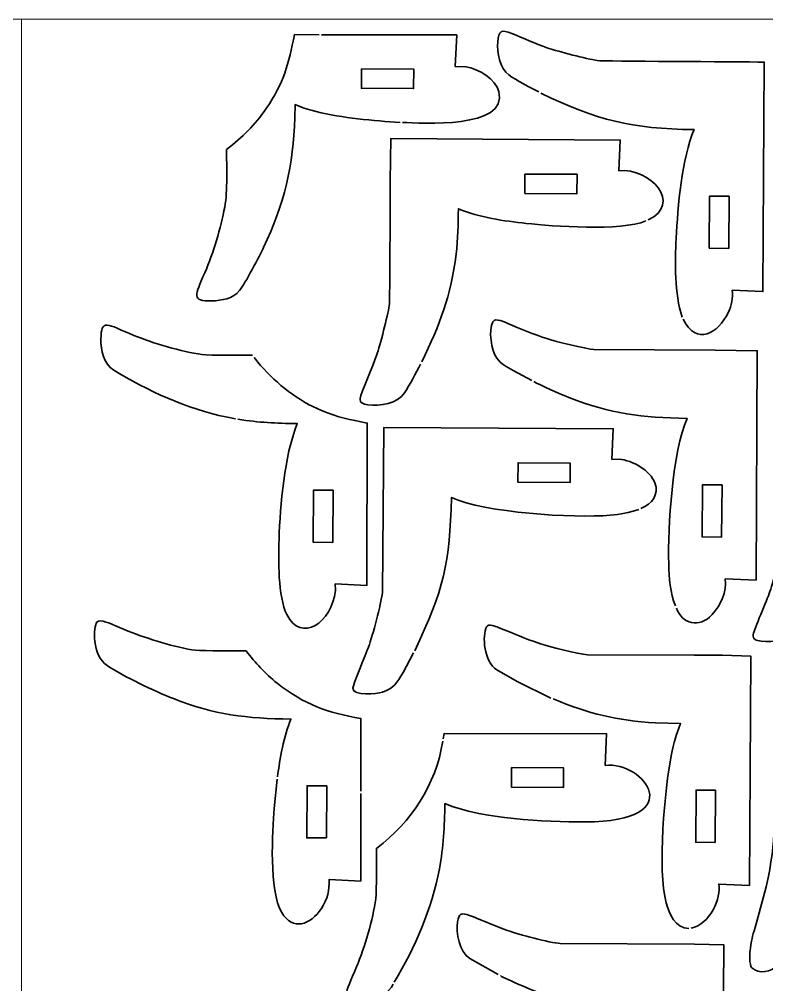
# Model space of a CAD drawing. Header units: millimetres. Extents: x -5 to 375, y 132 to 712.
# Drawn here: x 184.7 to 280.4, y 588 to 711.5 of the extents above; entities that cross this region are included whole.
import ezdxf

# ---------------------------------------------------------------- set-up
doc = ezdxf.new("R2010")
doc.units = ezdxf.units.MM
doc.header["$MEASUREMENT"] = 0
doc.layers.add('Camada 1', color=7, linetype='Continuous')

msp = doc.modelspace()

# ---------------------------------------------------------------- linework, layer by layer
at = {"layer": 'Camada 1', "color": 3, "lineweight": 20}
for points in [[(185.0124, 711.5124), (185.0124, 711.5124), (185.0124, 421.5125), (185.0124, 421.5125), (185.0124, 421.5125), (185.0124, 421.5125), (-4.9877, 421.5125), (-4.9877, 421.5125), (-4.9877, 421.5125), (-4.9877, 421.5125), (-4.9877, 711.5124), (-4.9877, 711.5124), (-4.9877, 711.5124), (-4.9877, 711.5124), (185.0124, 711.5124), (185.0124, 711.5124)], [(185.0124, 711.5124), (185.0124, 711.5124), (185.0124, 421.5125), (185.0124, 421.5125), (185.0124, 421.5125), (185.0124, 421.5125), (375.0125, 421.5125), (375.0125, 421.5125), (375.0125, 421.5125), (375.0125, 421.5125), (375.0125, 711.5124), (375.0125, 711.5124), (375.0125, 711.5124), (375.0125, 711.5124), (185.0124, 711.5124), (185.0124, 711.5124)]]:
    msp.add_open_spline(points, degree=3, knots=[0, 0, 0, 0, 0.2, 0.2, 0.2, 0.2, 0.4, 0.4, 0.4, 0.4, 0.6, 0.6, 0.6, 0.6, 1, 1, 1, 1], dxfattribs=at)
at = {"layer": 'Camada 1', "color": 5, "lineweight": 35}
for points, knots in [([(223.0874, 709.5376), (223.0874, 709.5376), (219.9374, 709.5626), (219.9374, 709.5626), (219.9374, 709.5626), (219.2127, 705.8058), (218.5568, 703.3422), (216.3374, 700.1126), (216.3374, 700.1126), (214.8347, 697.9259), (213.3158, 696.4539), (211.2374, 694.8376), (211.2374, 694.8376), (211.2538, 692.7157), (211.4039, 689.5942), (211.0124, 687.4876), (211.0124, 687.4876), (210.5169, 684.8211), (209.5525, 681.5531), (208.4624, 679.0626), (208.4624, 679.0626), (207.1645, 676.0969), (206.7042, 675.4626), (209.3625, 675.4626), (209.3625, 675.4626), (210.6328, 675.5097), (212.0596, 675.754), (212.9125, 676.7876), (212.9125, 676.7876), (213.5737, 677.5888), (215.5252, 681.3482), (215.9874, 682.3126), (215.9874, 682.3126), (218.5812, 687.725), (219.8391, 692.9098), (219.9874, 698.9126), (219.9874, 698.9126), (219.9874, 698.9126), (220.0124, 700.5876), (220.0124, 700.5876), (220.0124, 700.5876), (221.249, 700.1068), (221.3647, 700.0508), (222.7124, 699.7126), (222.7124, 699.7126), (226.0277, 698.8807), (230.0579, 698.5202), (233.4624, 698.3126)], [0, 0, 0, 0, 0.07692308, 0.07692308, 0.07692308, 0.07692308, 0.15384615, 0.15384615, 0.15384615, 0.15384615, 0.23076923, 0.23076923, 0.23076923, 0.23076923, 0.30769231, 0.30769231, 0.30769231, 0.30769231, 0.38461538, 0.38461538, 0.38461538, 0.38461538, 0.46153846, 0.46153846, 0.46153846, 0.46153846, 0.53846154, 0.53846154, 0.53846154, 0.53846154, 0.61538462, 0.61538462, 0.61538462, 0.61538462, 0.69230769, 0.69230769, 0.69230769, 0.69230769, 0.76923077, 0.76923077, 0.76923077, 0.76923077, 0.84615385, 0.84615385, 0.84615385, 0.84615385, 1, 1, 1, 1]), ([(233.7625, 698.3126), (236.1003, 698.2063), (247.3115, 697.4617), (246.1124, 702.2626), (246.1124, 702.2626), (245.7224, 703.824), (243.4673, 705.1888), (241.8875, 705.4376), (241.8875, 705.4376), (241.8875, 705.4376), (240.5125, 705.4626), (240.5125, 705.4626), (240.5125, 705.4626), (240.5125, 705.4626), (240.7125, 709.5126), (240.7125, 709.5126), (240.7125, 709.5126), (240.7125, 709.5126), (223.3874, 709.5376), (223.3874, 709.5376)], [0, 0, 0, 0, 0.16666667, 0.16666667, 0.16666667, 0.16666667, 0.33333333, 0.33333333, 0.33333333, 0.33333333, 0.5, 0.5, 0.5, 0.5, 0.66666667, 0.66666667, 0.66666667, 0.66666667, 1, 1, 1, 1]), ([(269.6875, 673.1126), (271.4138, 669.6567), (274.1878, 671.334), (275.4375, 673.9626), (275.4375, 673.9626), (275.8976, 674.9304), (276.0797, 675.811), (275.9624, 676.8626), (275.9624, 676.8626), (275.9624, 676.8626), (279.8874, 676.6626), (279.8874, 676.6626), (279.8874, 676.6626), (279.8874, 676.6626), (280.0624, 706.0376), (280.0624, 706.0376), (280.0624, 706.0376), (276.5201, 706.0848), (259.4056, 706.1232), (258.6874, 706.2376), (258.6874, 706.2376), (257.342, 706.452), (253.7713, 707.3589), (252.3624, 707.8376), (252.3624, 707.8376), (250.5837, 708.4419), (249.3315, 709.0948), (247.7374, 709.7126), (247.7374, 709.7126), (246.3531, 710.2491), (246.1093, 710.0423), (245.9624, 708.6376), (245.9624, 708.6376), (245.8212, 707.288), (246.2531, 705.2348), (247.3874, 704.3876), (247.3874, 704.3876), (248.2917, 703.7122), (250.1525, 702.7549), (251.2125, 702.2126)], [0, 0, 0, 0, 0.09090909, 0.09090909, 0.09090909, 0.09090909, 0.18181818, 0.18181818, 0.18181818, 0.18181818, 0.27272727, 0.27272727, 0.27272727, 0.27272727, 0.36363636, 0.36363636, 0.36363636, 0.36363636, 0.45454545, 0.45454545, 0.45454545, 0.45454545, 0.54545455, 0.54545455, 0.54545455, 0.54545455, 0.63636364, 0.63636364, 0.63636364, 0.63636364, 0.72727273, 0.72727273, 0.72727273, 0.72727273, 0.81818182, 0.81818182, 0.81818182, 0.81818182, 1, 1, 1, 1]), ([(251.4624, 702.0626), (258.7181, 698.552), (263.0264, 697.5116), (271.0875, 697.3876), (271.0875, 697.3876), (269.5065, 693.7758), (269.0028, 687.4581), (268.7874, 683.5126), (268.7874, 683.5126), (268.6146, 680.3488), (268.5495, 676.4262), (269.5624, 673.3876)], [0, 0, 0, 0, 0.25, 0.25, 0.25, 0.25, 0.5, 0.5, 0.5, 0.5, 1, 1, 1, 1]), ([(265.1874, 685.8376), (269.654, 687.8672), (265.5055, 692.5445), (261.4374, 692.1376), (261.4374, 692.1376), (261.4374, 692.1376), (261.6374, 696.0626), (261.6374, 696.0626), (261.6374, 696.0626), (261.6374, 696.0626), (232.2624, 696.2376), (232.2624, 696.2376), (232.2624, 696.2376), (232.2624, 696.2376), (232.1875, 690.8126), (232.1875, 690.8126), (232.1875, 690.8126), (232.1683, 688.7557), (232.1905, 675.6792), (232.0624, 674.8376), (232.0624, 674.8376), (231.8727, 673.5915), (230.9006, 669.8225), (230.4374, 668.4626), (230.4374, 668.4626), (230.034, 667.2782), (228.42, 663.6577), (228.3374, 662.9876), (228.3374, 662.9876), (228.2653, 662.4025), (228.6968, 662.2827), (229.3374, 662.1876), (229.3374, 662.1876), (230.8565, 661.9622), (233.1303, 662.3332), (234.0374, 663.7126), (234.0374, 663.7126), (234.683, 664.6944), (235.5135, 666.3086), (236.0874, 667.3876)], [0, 0, 0, 0, 0.09090909, 0.09090909, 0.09090909, 0.09090909, 0.18181818, 0.18181818, 0.18181818, 0.18181818, 0.27272727, 0.27272727, 0.27272727, 0.27272727, 0.36363636, 0.36363636, 0.36363636, 0.36363636, 0.45454545, 0.45454545, 0.45454545, 0.45454545, 0.54545455, 0.54545455, 0.54545455, 0.54545455, 0.63636364, 0.63636364, 0.63636364, 0.63636364, 0.72727273, 0.72727273, 0.72727273, 0.72727273, 0.81818182, 0.81818182, 0.81818182, 0.81818182, 1, 1, 1, 1]), ([(236.2374, 667.6626), (238.5405, 672.453), (239.9541, 676.1295), (240.6374, 681.4376), (240.6374, 681.4376), (240.8921, 683.416), (240.87, 685.2553), (240.9125, 687.2626), (240.9125, 687.2626), (243.6164, 686.149), (246.7287, 685.6976), (249.6125, 685.3876), (249.6125, 685.3876), (252.9501, 685.0288), (261.769, 684.3654), (264.9125, 685.7126)], [0, 0, 0, 0, 0.2, 0.2, 0.2, 0.2, 0.4, 0.4, 0.4, 0.4, 0.6, 0.6, 0.6, 0.6, 1, 1, 1, 1]), ([(214.5874, 668.4626), (214.5874, 668.4626), (214.5374, 668.5126), (214.5374, 668.5126), (214.5374, 668.5126), (213.4196, 668.5126), (209.1652, 668.469), (208.0874, 668.6126), (208.0874, 668.6126), (205.5283, 668.9535), (201.8011, 670.0628), (199.3875, 671.0626), (199.3875, 671.0626), (195.8437, 672.5304), (195.2193, 673.2113), (195.1624, 670.5876), (195.1624, 670.5876), (195.1316, 669.1712), (195.5212, 667.4105), (196.8125, 666.6126), (196.8125, 666.6126), (200.9383, 664.0632), (206.3491, 661.5752), (211.1624, 660.6126), (211.1624, 660.6126), (211.1624, 660.6126), (212.4124, 660.3626), (212.4124, 660.3626)], [0, 0, 0, 0, 0.125, 0.125, 0.125, 0.125, 0.25, 0.25, 0.25, 0.25, 0.375, 0.375, 0.375, 0.375, 0.5, 0.5, 0.5, 0.5, 0.625, 0.625, 0.625, 0.625, 0.75, 0.75, 0.75, 0.75, 1, 1, 1, 1]), ([(268.8124, 636.1626), (269.5816, 634.114), (271.697, 633.5065), (273.3874, 635.3126), (273.3874, 635.3126), (274.5447, 636.5491), (275.2532, 638.195), (275.0624, 639.9126), (275.0624, 639.9126), (275.0624, 639.9126), (279.0125, 639.7376), (279.0125, 639.7376), (279.0125, 639.7376), (279.0125, 639.7376), (279.1625, 669.0876), (279.1625, 669.0876), (279.1625, 669.0876), (279.1625, 669.0876), (273.7624, 669.1626), (273.7624, 669.1626), (273.7624, 669.1626), (273.7624, 669.1626), (258.2624, 669.2376), (258.2624, 669.2376), (258.2624, 669.2376), (257.2782, 669.3215), (253.2848, 670.2965), (252.2375, 670.6376), (252.2375, 670.6376), (250.6439, 671.1566), (248.7935, 671.9461), (247.2625, 672.5876), (247.2625, 672.5876), (246.8892, 672.744), (245.6317, 673.3501), (245.3374, 672.8126), (245.3374, 672.8126), (244.732, 671.7069), (245.1477, 669.131), (245.8375, 668.1376), (245.8375, 668.1376), (246.3741, 667.3648), (247.1008, 667.0266), (247.9124, 666.5626), (247.9124, 666.5626), (247.9124, 666.5626), (250.3124, 665.2626), (250.3124, 665.2626)], [0, 0, 0, 0, 0.07692308, 0.07692308, 0.07692308, 0.07692308, 0.15384615, 0.15384615, 0.15384615, 0.15384615, 0.23076923, 0.23076923, 0.23076923, 0.23076923, 0.30769231, 0.30769231, 0.30769231, 0.30769231, 0.38461538, 0.38461538, 0.38461538, 0.38461538, 0.46153846, 0.46153846, 0.46153846, 0.46153846, 0.53846154, 0.53846154, 0.53846154, 0.53846154, 0.61538462, 0.61538462, 0.61538462, 0.61538462, 0.69230769, 0.69230769, 0.69230769, 0.69230769, 0.76923077, 0.76923077, 0.76923077, 0.76923077, 0.84615385, 0.84615385, 0.84615385, 0.84615385, 1, 1, 1, 1]), ([(212.7125, 660.3126), (215.4703, 659.904), (217.4964, 659.8055), (220.2875, 659.7626), (220.2875, 659.7626), (218.6084, 655.4473), (218.1315, 649.4804), (217.9624, 644.9126), (217.9624, 644.9126), (217.8741, 642.5264), (217.8179, 637.621), (218.9624, 635.3126), (218.9624, 635.3126), (220.783, 631.6406), (224.7255, 634.2639), (225.1875, 638.4126), (225.1875, 638.4126), (225.1875, 638.4126), (225.1624, 639.2376), (225.1624, 639.2376), (225.1624, 639.2376), (225.1624, 639.2376), (229.2125, 639.0625), (229.2125, 639.0625), (229.2125, 639.0625), (229.2125, 639.0625), (229.2624, 659.8376), (229.2624, 659.8376), (229.2624, 659.8376), (226.9918, 660.2758), (225.5574, 660.5348), (223.3874, 661.4376), (223.3874, 661.4376), (220.4187, 662.6727), (217.7183, 664.8125), (215.6124, 667.2126), (215.6124, 667.2126), (215.6124, 667.2126), (214.7874, 668.2376), (214.7874, 668.2376)], [0, 0, 0, 0, 0.09090909, 0.09090909, 0.09090909, 0.09090909, 0.18181818, 0.18181818, 0.18181818, 0.18181818, 0.27272727, 0.27272727, 0.27272727, 0.27272727, 0.36363636, 0.36363636, 0.36363636, 0.36363636, 0.45454545, 0.45454545, 0.45454545, 0.45454545, 0.54545455, 0.54545455, 0.54545455, 0.54545455, 0.63636364, 0.63636364, 0.63636364, 0.63636364, 0.72727273, 0.72727273, 0.72727273, 0.72727273, 0.81818182, 0.81818182, 0.81818182, 0.81818182, 1, 1, 1, 1]), ([(250.5875, 665.1376), (251.145, 664.7654), (254.2829, 663.4189), (255.0624, 663.1126), (255.0624, 663.1126), (260.4524, 660.9943), (264.3554, 660.5273), (270.1874, 660.4376), (270.1874, 660.4376), (268.3195, 656.168), (267.7117, 646.5509), (267.8374, 641.8126), (267.8374, 641.8126), (267.8855, 640.0005), (268.0377, 638.1432), (268.6875, 636.4376)], [0, 0, 0, 0, 0.2, 0.2, 0.2, 0.2, 0.4, 0.4, 0.4, 0.4, 0.6, 0.6, 0.6, 0.6, 1, 1, 1, 1]), ([(317.4374, 658.3626), (316.8682, 660.6396), (314.0279, 662.1114), (311.7874, 661.8626), (311.7874, 661.8626), (311.7874, 661.8626), (311.9625, 665.8126), (311.9625, 665.8126), (311.9625, 665.8126), (311.9625, 665.8126), (282.6124, 665.9626), (282.6124, 665.9626), (282.6124, 665.9626), (282.6124, 665.9626), (282.5124, 662.3376), (282.5124, 662.3376), (282.5124, 662.3376), (282.5124, 662.3376), (282.5124, 658.7126), (282.5124, 658.7126), (282.5124, 658.7126), (282.5124, 658.7126), (282.4624, 645.0376), (282.4624, 645.0376), (282.4624, 645.0376), (282.3379, 643.6431), (281.2899, 639.7411), (280.7875, 638.2625), (280.7875, 638.2625), (280.3945, 637.1058), (278.7425, 633.3858), (278.6624, 632.7876), (278.6624, 632.7876), (278.5693, 632.0921), (279.0406, 632.0087), (279.6624, 631.9125), (279.6624, 631.9125), (281.1314, 631.6851), (283.5125, 632.0822), (284.3625, 633.4376), (284.3625, 633.4376), (285.7061, 635.5801), (286.943, 638.074), (287.9624, 640.3876)], [0, 0, 0, 0, 0.08333333, 0.08333333, 0.08333333, 0.08333333, 0.16666667, 0.16666667, 0.16666667, 0.16666667, 0.25, 0.25, 0.25, 0.25, 0.33333333, 0.33333333, 0.33333333, 0.33333333, 0.41666667, 0.41666667, 0.41666667, 0.41666667, 0.5, 0.5, 0.5, 0.5, 0.58333333, 0.58333333, 0.58333333, 0.58333333, 0.66666667, 0.66666667, 0.66666667, 0.66666667, 0.75, 0.75, 0.75, 0.75, 0.83333333, 0.83333333, 0.83333333, 0.83333333, 1, 1, 1, 1]), ([(264.2875, 648.9126), (265.6735, 649.5286), (266.6455, 650.633), (266.0625, 652.1876), (266.0625, 652.1876), (265.4837, 653.7311), (263.1897, 655.0789), (261.4874, 655.2126), (261.4874, 655.2126), (261.4874, 655.2126), (260.5625, 655.1876), (260.5625, 655.1876), (260.5625, 655.1876), (260.5625, 655.1876), (260.7375, 659.1126), (260.7375, 659.1126), (260.7375, 659.1126), (260.7375, 659.1126), (231.3875, 659.2876), (231.3875, 659.2876), (231.3875, 659.2876), (231.3875, 659.2876), (231.2124, 638.1626), (231.2124, 638.1626), (231.2124, 638.1626), (230.9915, 636.5601), (229.9716, 632.7057), (229.4125, 631.1626), (229.4125, 631.1626), (229.1539, 630.4488), (227.4045, 626.2501), (227.4125, 625.9126), (227.4125, 625.9126), (227.4391, 624.791), (230.5006, 625.185), (231.1875, 625.4126), (231.1875, 625.4126), (232.6857, 625.9089), (233.0536, 626.5741), (233.8374, 627.9126), (233.8374, 627.9126), (233.8374, 627.9126), (235.1874, 630.4376), (235.1874, 630.4376)], [0, 0, 0, 0, 0.08333333, 0.08333333, 0.08333333, 0.08333333, 0.16666667, 0.16666667, 0.16666667, 0.16666667, 0.25, 0.25, 0.25, 0.25, 0.33333333, 0.33333333, 0.33333333, 0.33333333, 0.41666667, 0.41666667, 0.41666667, 0.41666667, 0.5, 0.5, 0.5, 0.5, 0.58333333, 0.58333333, 0.58333333, 0.58333333, 0.66666667, 0.66666667, 0.66666667, 0.66666667, 0.75, 0.75, 0.75, 0.75, 0.83333333, 0.83333333, 0.83333333, 0.83333333, 1, 1, 1, 1]), ([(235.3375, 630.6876), (239.0489, 638.5244), (239.8068, 641.8981), (240.0374, 650.3126), (240.0374, 650.3126), (244.2632, 648.3406), (255.572, 647.6466), (260.3625, 648.0376), (260.3625, 648.0376), (261.6151, 648.1398), (262.8261, 648.3724), (264.0124, 648.7875)], [0, 0, 0, 0, 0.25, 0.25, 0.25, 0.25, 0.5, 0.5, 0.5, 0.5, 1, 1, 1, 1]), ([(228.4374, 612.7376), (228.4374, 612.7376), (228.4374, 622.0125), (228.4374, 622.0125), (228.4374, 622.0125), (224.1497, 622.7651), (221.2143, 623.7834), (217.7374, 626.5376), (217.7374, 626.5376), (216.1637, 627.7842), (214.9642, 629.1102), (213.7375, 630.6876), (213.7375, 630.6876), (212.6957, 630.6876), (208.3022, 630.6529), (207.2874, 630.7626), (207.2874, 630.7626), (204.8202, 631.0292), (201.0146, 632.3055), (198.6624, 633.1876), (198.6624, 633.1876), (198.6624, 633.1876), (196.9374, 633.9125), (196.9374, 633.9125), (196.9374, 633.9125), (196.5665, 634.0884), (195.0541, 634.8062), (194.6625, 634.3626), (194.6625, 634.3626), (194.179, 633.8148), (193.9708, 630.0977), (195.9874, 628.7876), (195.9874, 628.7876), (198.162, 627.3749), (202.0005, 625.5201), (204.4374, 624.5625), (204.4374, 624.5625), (209.6901, 622.4984), (213.8335, 622.0246), (219.4875, 621.9376), (219.4875, 621.9376), (218.5381, 619.8014), (218.1027, 616.8312), (217.7624, 614.5626)], [0, 0, 0, 0, 0.08333333, 0.08333333, 0.08333333, 0.08333333, 0.16666667, 0.16666667, 0.16666667, 0.16666667, 0.25, 0.25, 0.25, 0.25, 0.33333333, 0.33333333, 0.33333333, 0.33333333, 0.41666667, 0.41666667, 0.41666667, 0.41666667, 0.5, 0.5, 0.5, 0.5, 0.58333333, 0.58333333, 0.58333333, 0.58333333, 0.66666667, 0.66666667, 0.66666667, 0.66666667, 0.75, 0.75, 0.75, 0.75, 0.83333333, 0.83333333, 0.83333333, 0.83333333, 1, 1, 1, 1]), ([(270.7124, 595.1876), (273.0751, 595.6579), (274.6298, 599.0689), (274.2375, 600.8376), (274.2375, 600.8376), (274.2375, 600.8376), (278.1625, 600.6626), (278.1625, 600.6626), (278.1625, 600.6626), (278.1625, 600.6626), (278.3374, 630.0126), (278.3374, 630.0126), (278.3374, 630.0126), (278.3374, 630.0126), (274.7124, 630.1126), (274.7124, 630.1126), (274.7124, 630.1126), (274.7124, 630.1126), (271.0875, 630.1126), (271.0875, 630.1126), (271.0875, 630.1126), (271.0875, 630.1126), (257.4374, 630.1626), (257.4374, 630.1626), (257.4374, 630.1626), (256.1971, 630.2676), (252.7254, 631.1715), (251.4375, 631.5876), (251.4375, 631.5876), (249.1547, 632.3252), (248.164, 632.8537), (246.0124, 633.6876), (246.0124, 633.6876), (245.7049, 633.8068), (244.7703, 634.186), (244.5374, 633.7626), (244.5374, 633.7626), (243.9107, 632.6234), (244.1966, 629.2393), (245.8375, 628.2626), (245.8375, 628.2626), (245.8375, 628.2626), (248.4375, 626.7376), (248.4375, 626.7376), (248.4375, 626.7376), (248.4375, 626.7376), (252.7625, 624.6376), (252.7625, 624.6376)], [0, 0, 0, 0, 0.07692308, 0.07692308, 0.07692308, 0.07692308, 0.15384615, 0.15384615, 0.15384615, 0.15384615, 0.23076923, 0.23076923, 0.23076923, 0.23076923, 0.30769231, 0.30769231, 0.30769231, 0.30769231, 0.38461538, 0.38461538, 0.38461538, 0.38461538, 0.46153846, 0.46153846, 0.46153846, 0.46153846, 0.53846154, 0.53846154, 0.53846154, 0.53846154, 0.61538462, 0.61538462, 0.61538462, 0.61538462, 0.69230769, 0.69230769, 0.69230769, 0.69230769, 0.76923077, 0.76923077, 0.76923077, 0.76923077, 0.84615385, 0.84615385, 0.84615385, 0.84615385, 1, 1, 1, 1]), ([(296.9624, 630.2876), (296.9624, 630.2876), (283.6874, 630.2876), (283.6874, 630.2876), (283.6874, 630.2876), (283.6874, 630.2876), (283.6874, 627.2376), (283.6874, 627.2376), (283.6874, 627.2376), (283.6874, 627.2376), (283.1875, 625.8126), (283.1875, 625.8126), (283.1875, 625.8126), (282.459, 623.1474), (281.7506, 618.0914), (281.5875, 615.2876), (281.5875, 615.2876), (281.185, 608.3663), (281.7536, 606.1769), (279.9875, 599.2126), (279.9875, 599.2126), (279.9875, 599.2126), (279.0374, 595.7376), (279.0374, 595.7376), (279.0374, 595.7376), (278.6121, 594.307), (278.4808, 594.0352), (278.2874, 592.6125), (278.2874, 592.6125), (278.2184, 592.1046), (278.1068, 590.4616), (278.4874, 590.1126), (278.4874, 590.1126), (279.3335, 589.3368), (280.9277, 589.429), (281.8374, 590.5376), (281.8374, 590.5376), (283.3225, 592.3474), (286.2012, 598.6037), (287.1125, 600.8876), (287.1125, 600.8876), (289.5988, 607.1188), (291.4908, 615.132), (289.9125, 621.8376), (289.9125, 621.8376), (289.9125, 621.8376), (289.3375, 623.8126), (289.3375, 623.8126), (289.3375, 623.8126), (291.2914, 622.7269), (291.3768, 622.8299), (293.1125, 621.9626)], [0, 0, 0, 0, 0.07142857, 0.07142857, 0.07142857, 0.07142857, 0.14285714, 0.14285714, 0.14285714, 0.14285714, 0.21428571, 0.21428571, 0.21428571, 0.21428571, 0.28571429, 0.28571429, 0.28571429, 0.28571429, 0.35714286, 0.35714286, 0.35714286, 0.35714286, 0.42857143, 0.42857143, 0.42857143, 0.42857143, 0.5, 0.5, 0.5, 0.5, 0.57142857, 0.57142857, 0.57142857, 0.57142857, 0.64285714, 0.64285714, 0.64285714, 0.64285714, 0.71428571, 0.71428571, 0.71428571, 0.71428571, 0.78571429, 0.78571429, 0.78571429, 0.78571429, 0.85714286, 0.85714286, 0.85714286, 0.85714286, 1, 1, 1, 1]), ([(253.0374, 624.5376), (257.6136, 622.6309), (261.1879, 621.7443), (266.1624, 621.4626), (266.1624, 621.4626), (266.1624, 621.4626), (269.3624, 621.3626), (269.3624, 621.3626), (269.3624, 621.3626), (268.7244, 619.7676), (268.5194, 619.0597), (268.1624, 617.2626), (268.1624, 617.2626), (267.3365, 613.1054), (266.3664, 602.5624), (267.5125, 598.4376), (267.5125, 598.4376), (267.907, 597.0177), (268.6498, 595.1626), (270.4124, 595.1626)], [0, 0, 0, 0, 0.16666667, 0.16666667, 0.16666667, 0.16666667, 0.33333333, 0.33333333, 0.33333333, 0.33333333, 0.5, 0.5, 0.5, 0.5, 0.66666667, 0.66666667, 0.66666667, 0.66666667, 1, 1, 1, 1]), ([(238.9375, 619.1376), (237.9795, 613.3974), (234.9754, 608.9165), (230.4374, 605.3876), (230.4374, 605.3876), (230.4374, 604.2697), (230.481, 600.0155), (230.3374, 598.9376), (230.3374, 598.9376), (229.983, 596.2775), (228.919, 592.7284), (227.8874, 590.2375), (227.8874, 590.2375), (226.4107, 586.6722), (225.7387, 586.0679), (228.3875, 586.0126), (228.3875, 586.0126), (229.7972, 585.9832), (231.519, 586.3761), (232.3375, 587.6376), (232.3375, 587.6376), (232.3375, 587.6376), (232.5625, 588.0126), (232.5625, 588.0126)], [0, 0, 0, 0, 0.14285714, 0.14285714, 0.14285714, 0.14285714, 0.28571429, 0.28571429, 0.28571429, 0.28571429, 0.42857143, 0.42857143, 0.42857143, 0.42857143, 0.57142857, 0.57142857, 0.57142857, 0.57142857, 0.71428571, 0.71428571, 0.71428571, 0.71428571, 1, 1, 1, 1]), ([(232.7124, 588.2876), (235.3686, 592.7146), (237.5383, 597.6624), (238.4875, 602.7625), (238.4875, 602.7625), (239.0278, 605.6657), (239.1419, 608.1814), (239.1874, 611.1376), (239.1874, 611.1376), (244.11, 609.1107), (251.8556, 608.7876), (257.1124, 608.7876), (257.1124, 608.7876), (270.7144, 608.7876), (264.5975, 616.6208), (259.7125, 616.0126), (259.7125, 616.0126), (259.7125, 616.0126), (259.8874, 620.0626), (259.8874, 620.0626), (259.8874, 620.0626), (259.8874, 620.0626), (239.1125, 620.1126), (239.1125, 620.1126), (239.1125, 620.1126), (239.1125, 620.1126), (238.9874, 619.4125), (238.9874, 619.4125)], [0, 0, 0, 0, 0.125, 0.125, 0.125, 0.125, 0.25, 0.25, 0.25, 0.25, 0.375, 0.375, 0.375, 0.375, 0.5, 0.5, 0.5, 0.5, 0.625, 0.625, 0.625, 0.625, 0.75, 0.75, 0.75, 0.75, 1, 1, 1, 1]), ([(217.7124, 614.2625), (217.7124, 614.2625), (217.3374, 610.5126), (217.3374, 610.5126), (217.3374, 610.5126), (217.1079, 607.6338), (216.6633, 599.9553), (218.3124, 597.1875), (218.3124, 597.1875), (219.7158, 594.832), (221.9857, 595.552), (223.3874, 597.7126), (223.3874, 597.7126), (224.1873, 598.9456), (224.4412, 599.9997), (224.3624, 601.4126), (224.3624, 601.4126), (224.3624, 601.4126), (228.4125, 601.2126), (228.4125, 601.2126), (228.4125, 601.2126), (228.4125, 601.2126), (228.4374, 612.4376), (228.4374, 612.4376)], [0, 0, 0, 0, 0.14285714, 0.14285714, 0.14285714, 0.14285714, 0.28571429, 0.28571429, 0.28571429, 0.28571429, 0.42857143, 0.42857143, 0.42857143, 0.42857143, 0.57142857, 0.57142857, 0.57142857, 0.57142857, 0.71428571, 0.71428571, 0.71428571, 0.71428571, 1, 1, 1, 1]), ([(264.5125, 560.1626), (264.9825, 559.1041), (265.704, 558.2126), (266.9624, 558.2126), (266.9624, 558.2126), (269.1594, 558.2126), (271.2131, 561.8584), (270.7624, 563.8876), (270.7624, 563.8876), (270.7624, 563.8876), (274.6874, 563.7126), (274.6874, 563.7126), (274.6874, 563.7126), (274.6874, 563.7126), (274.8874, 593.0626), (274.8874, 593.0626), (274.8874, 593.0626), (274.8874, 593.0626), (271.1374, 593.1376), (271.1374, 593.1376), (271.1374, 593.1376), (271.1374, 593.1376), (253.9625, 593.2125), (253.9625, 593.2125), (253.9625, 593.2125), (252.5598, 593.3318), (248.6775, 594.3813), (247.1874, 594.8876), (247.1874, 594.8876), (245.802, 595.3583), (242.5905, 596.7868), (241.9874, 596.9376), (241.9874, 596.9376), (241.2147, 597.1308), (240.9711, 597.0071), (240.8124, 596.0125), (240.8124, 596.0125), (240.5888, 594.6114), (241.011, 592.104), (242.3624, 591.3126), (242.3624, 591.3126), (242.3624, 591.3126), (246.0124, 589.2625), (246.0124, 589.2625)], [0, 0, 0, 0, 0.08333333, 0.08333333, 0.08333333, 0.08333333, 0.16666667, 0.16666667, 0.16666667, 0.16666667, 0.25, 0.25, 0.25, 0.25, 0.33333333, 0.33333333, 0.33333333, 0.33333333, 0.41666667, 0.41666667, 0.41666667, 0.41666667, 0.5, 0.5, 0.5, 0.5, 0.58333333, 0.58333333, 0.58333333, 0.58333333, 0.66666667, 0.66666667, 0.66666667, 0.66666667, 0.75, 0.75, 0.75, 0.75, 0.83333333, 0.83333333, 0.83333333, 0.83333333, 1, 1, 1, 1]), ([(246.2874, 589.1126), (246.9691, 588.6572), (251.2146, 586.8813), (252.2125, 586.5376), (252.2125, 586.5376), (256.9909, 584.8918), (260.8362, 584.4895), (265.9125, 584.4126), (265.9125, 584.4126), (264.0734, 580.474), (263.5066, 571.25), (263.5125, 566.8125), (263.5125, 566.8125), (263.5153, 564.6899), (263.6843, 562.4464), (264.3874, 560.4376)], [0, 0, 0, 0, 0.2, 0.2, 0.2, 0.2, 0.4, 0.4, 0.4, 0.4, 0.6, 0.6, 0.6, 0.6, 1, 1, 1, 1])]:
    msp.add_open_spline(points, degree=3, knots=knots, dxfattribs=at)
at = {"layer": 'Camada 1', "lineweight": 35}
for points in [[(228.5374, 705.1876), (228.5374, 705.1876), (228.5124, 702.6876), (228.5124, 702.6876), (228.5124, 702.6876), (228.5124, 702.6876), (235.1874, 702.6376), (235.1874, 702.6376), (235.1874, 702.6376), (235.1874, 702.6376), (235.2124, 705.1376), (235.2124, 705.1376), (235.2124, 705.1376), (235.2124, 705.1376), (228.5374, 705.1876), (228.5374, 705.1876)], [(249.4375, 689.2376), (249.4375, 689.2376), (256.0874, 689.1876), (256.0874, 689.1876), (256.0874, 689.1876), (256.0874, 689.1876), (256.1124, 691.6876), (256.1124, 691.6876), (256.1124, 691.6876), (256.1124, 691.6876), (249.4375, 691.7126), (249.4375, 691.7126), (249.4375, 691.7126), (249.4375, 691.7126), (249.4375, 689.2376), (249.4375, 689.2376)], [(273.0125, 682.2126), (273.0125, 682.2126), (275.5124, 682.1876), (275.5124, 682.1876), (275.5124, 682.1876), (275.5124, 682.1876), (275.5624, 688.8626), (275.5624, 688.8626), (275.5624, 688.8626), (275.5624, 688.8626), (273.0625, 688.8626), (273.0625, 688.8626), (273.0625, 688.8626), (273.0625, 688.8626), (273.0125, 682.2126), (273.0125, 682.2126)], [(255.2125, 652.2126), (255.2125, 652.2126), (255.2125, 654.7126), (255.2125, 654.7126), (255.2125, 654.7126), (255.2125, 654.7126), (248.5624, 654.7626), (248.5624, 654.7626), (248.5624, 654.7626), (248.5624, 654.7626), (248.5374, 652.2626), (248.5374, 652.2626), (248.5374, 652.2626), (248.5374, 652.2626), (255.2125, 652.2126), (255.2125, 652.2126)], [(224.8874, 651.2376), (224.8874, 651.2376), (222.3874, 651.2626), (222.3874, 651.2626), (222.3874, 651.2626), (222.3874, 651.2626), (222.3374, 644.5876), (222.3374, 644.5876), (222.3374, 644.5876), (222.3374, 644.5876), (224.8375, 644.5626), (224.8375, 644.5626), (224.8375, 644.5626), (224.8375, 644.5626), (224.8874, 651.2376), (224.8874, 651.2376)], [(274.6625, 651.9126), (274.6625, 651.9126), (272.1624, 651.9376), (272.1624, 651.9376), (272.1624, 651.9376), (272.1624, 651.9376), (272.1124, 645.2626), (272.1124, 645.2626), (272.1124, 645.2626), (272.1124, 645.2626), (274.6125, 645.2376), (274.6125, 645.2376), (274.6125, 645.2376), (274.6125, 645.2376), (274.6625, 651.9126), (274.6625, 651.9126)], [(247.7124, 615.7376), (247.7124, 615.7376), (247.7124, 613.2376), (247.7124, 613.2376), (247.7124, 613.2376), (247.7124, 613.2376), (254.3625, 613.1876), (254.3625, 613.1876), (254.3625, 613.1876), (254.3625, 613.1876), (254.3875, 615.6876), (254.3875, 615.6876), (254.3875, 615.6876), (254.3875, 615.6876), (247.7124, 615.7376), (247.7124, 615.7376)], [(224.0375, 606.7376), (224.0375, 606.7376), (224.0624, 613.4126), (224.0624, 613.4126), (224.0624, 613.4126), (224.0624, 613.4126), (221.5624, 613.4126), (221.5624, 613.4126), (221.5624, 613.4126), (221.5624, 613.4126), (221.5124, 606.7376), (221.5124, 606.7376), (221.5124, 606.7376), (221.5124, 606.7376), (224.0375, 606.7376), (224.0375, 606.7376)], [(273.7874, 606.1626), (273.7874, 606.1626), (273.8375, 612.8376), (273.8375, 612.8376), (273.8375, 612.8376), (273.8375, 612.8376), (271.3374, 612.8625), (271.3374, 612.8625), (271.3374, 612.8625), (271.3374, 612.8625), (271.2875, 606.1876), (271.2875, 606.1876), (271.2875, 606.1876), (271.2875, 606.1876), (273.7874, 606.1626), (273.7874, 606.1626)]]:
    msp.add_open_spline(points, degree=3, knots=[0, 0, 0, 0, 0.2, 0.2, 0.2, 0.2, 0.4, 0.4, 0.4, 0.4, 0.6, 0.6, 0.6, 0.6, 1, 1, 1, 1], dxfattribs=at)

doc.saveas('drawing.dxf')
